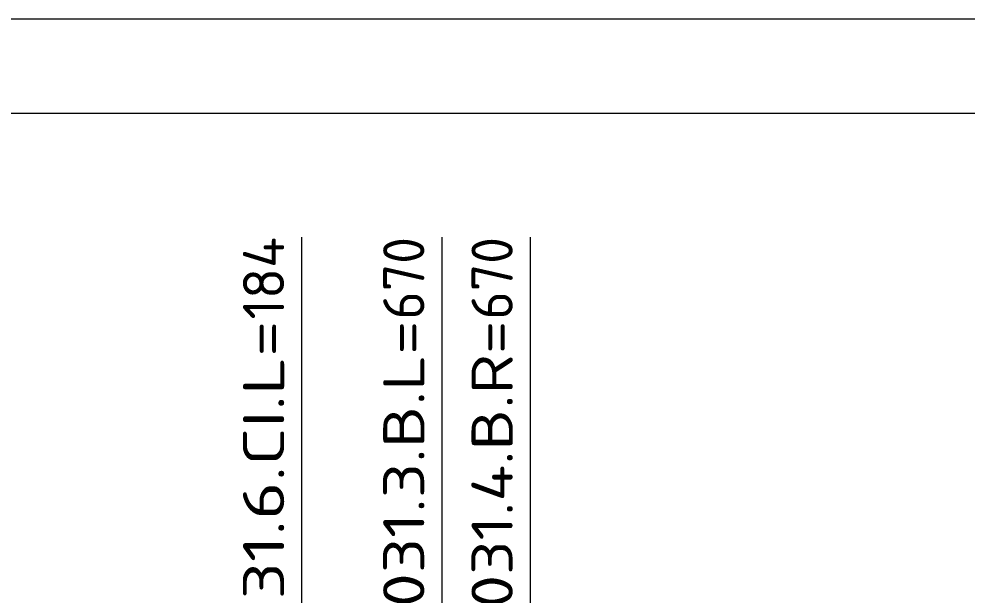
# Model space of a CAD drawing. Header units: millimetres. Extents: x 120 to 10915, y 515 to 8014.
# Drawn here: x 2625 to 3430, y 5251 to 5740 of the extents above; entities that cross this region are included whole.
import ezdxf
from ezdxf.enums import TextEntityAlignment as Align

# ---------------------------------------------------------------- set-up
doc = ezdxf.new("R2010")
doc.units = ezdxf.units.MM
doc.layers.add('201_Dimensions', color=7, linetype='Continuous', lineweight=13)
doc.styles.get("Standard").update_dxf_attribs({"font": 'isocp.shx'})

# ---------------------------------------------------------------- blocks, each defined once
blk = doc.blocks.new('BLOCK25')
at = {"layer": '201_Dimensions', "color": 2, "lineweight": 18}
blk.add_line((1950, 1760), (7473.75, 1760), dxfattribs=at)
blk = doc.blocks.new('BLOCK37')
at = {"layer": '201_Dimensions', "color": 2, "lineweight": 18}
blk.add_line((1950, 1840), (10310, 1840), dxfattribs=at)
blk = doc.blocks.new('BLOCK39')
at = {"layer": '201_Dimensions', "color": 2, "lineweight": 18}
blk.add_line((2984, 600), (2984, 1655.000122), dxfattribs=at)
for s, width, p, p2 in [('670', 0.736845, (2969, 1584.999878), (2969, 1655.000122)), ('H031.3.B.L=', 0.875002, (2969, 1303.99939), (2969, 1583.999878))]:
    blk.add_text(s, height=35, rotation=90, dxfattribs=dict(at, width=width)).set_placement(p, p2, align=Align.FIT)
blk = doc.blocks.new('BLOCK40')
at = {"layer": '201_Dimensions', "color": 2, "lineweight": 18}
blk.add_line((3059, 600), (3059, 1655.000122), dxfattribs=at)
for s, width, p, p2 in [('670', 0.736845, (3044, 1584.999878), (3044, 1655.000122)), ('H031.4.B.R=', 0.857144, (3044, 1303.99939), (3044, 1583.999878))]:
    blk.add_text(s, height=35, rotation=90, dxfattribs=dict(at, width=width)).set_placement(p, p2, align=Align.FIT)
blk = doc.blocks.new('BLOCK43')
at = {"layer": '201_Dimensions', "color": 2, "lineweight": 18}
blk.add_line((2864.997559, 1085.516113), (2864.997559, 1655.000122), dxfattribs=at)
for s, width, p, p2 in [('184', 0.72414, (2849.997559, 1584.999878), (2849.997559, 1655.000122)), ('H031.6.CI.L=', 0.918751, (2849.997559, 1277.74939), (2849.997559, 1583.999878))]:
    blk.add_text(s, height=35, rotation=90, dxfattribs=dict(at, width=width)).set_placement(p, p2, align=Align.FIT)

msp = doc.modelspace()

# ---------------------------------------------------------------- block references
at = {"layer": '201_Dimensions', "lineweight": 0}
for name in ['BLOCK37', 'BLOCK25', 'BLOCK39', 'BLOCK40', 'BLOCK43']:
    msp.add_blockref(name, (0, 3900), dxfattribs=at)

doc.saveas('drawing.dxf')
